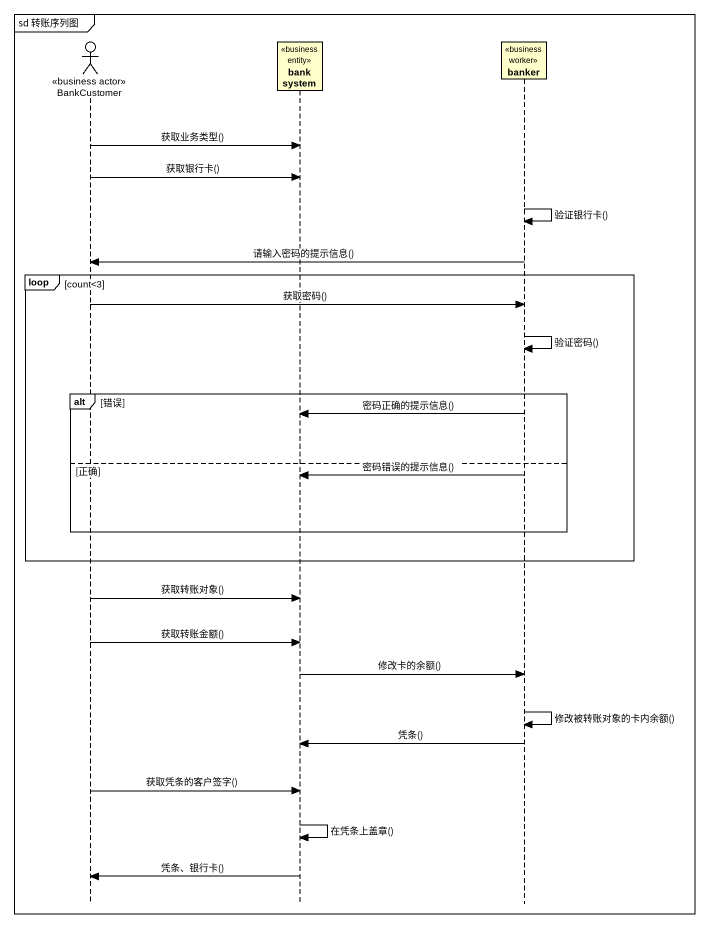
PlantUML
@startuml
mainframe sd 转账序列图
hide footbox
actor BankCustomer <<business actor>>
participant "bank system" as bank_system <<business entity>>
participant banker <<business worker>>

BankCustomer -> bank_system : 获取业务类型()
BankCustomer -> bank_system : 获取银行卡()
banker -> banker : 验证银行卡()
banker -> BankCustomer : 请输入密码的提示信息()
loop count<3
  BankCustomer -> banker : 获取密码()
  banker -> banker : 验证密码()
  alt 错误
    banker -> bank_system : 密码正确的提示信息()
  else 正确
    banker -> bank_system : 密码错误的提示信息()
  end
end
BankCustomer -> bank_system : 获取转账对象()
BankCustomer -> bank_system : 获取转账金额()
bank_system -> banker : 修改卡的余额()
banker -> banker : 修改被转账对象的卡内余额()
banker -> bank_system : 凭条()
BankCustomer -> bank_system : 获取凭条的客户签字()
bank_system -> bank_system : 在凭条上盖章()
bank_system -> BankCustomer : 凭条、银行卡()
@enduml
